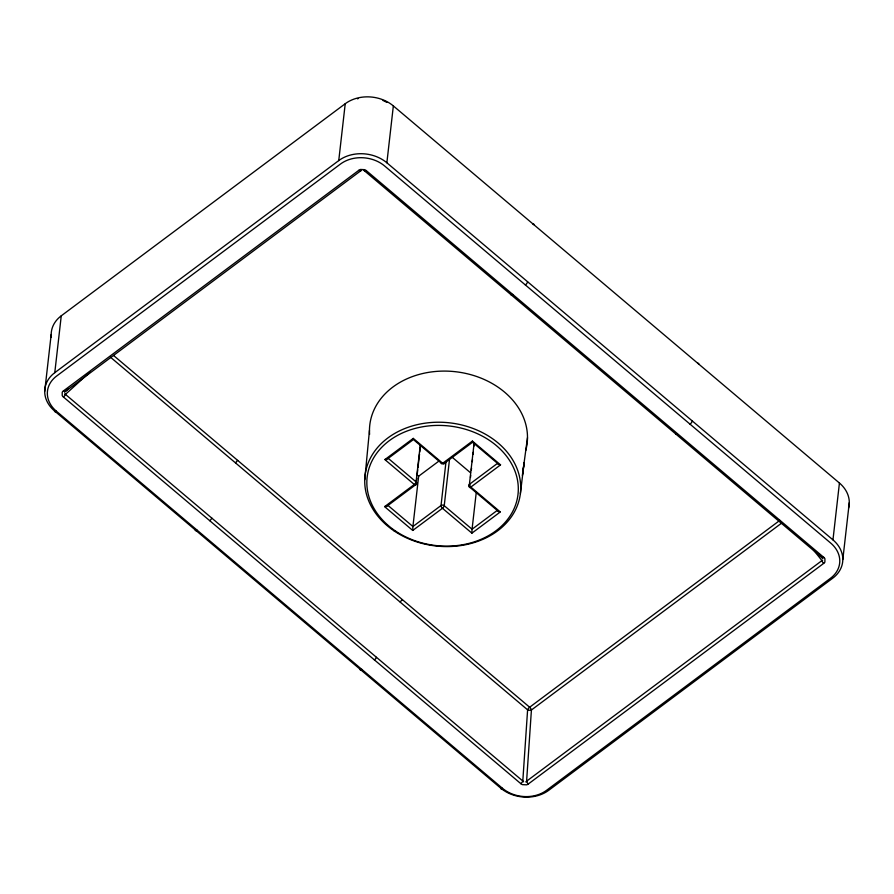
<?xml version="1.0" encoding="UTF-8"?>
<svg xmlns="http://www.w3.org/2000/svg" width="894" height="894" viewBox="0 0 894 894"><rect width="100%" height="100%" fill="white"/><g stroke="black" fill="none" stroke-linecap="round" stroke-linejoin="round"><path stroke-width="1.34" d="M474.066 443.446L469.417 484.336A2.269 1.799 6.5 0 0 469.395 486.884L497.243 510.418L472.066 529.226L444.229 505.691A2.269 1.799 6.5 0 0 441.021 505.535L412.916 526.521L387.974 505.434L416.068 484.447A2.269 1.799 6.5 0 0 416.079 481.9L388.242 458.354L413.408 439.557L441.256 463.092A2.269 0.894 -49.8 0 0 442.709 463.271L472.412 441.077L472.423 441.714M449.481 459.572L444.229 505.691A2.269 0.894 -49.8 0 1 442.452 508.273L412.749 530.455L412.872 527.114M416.068 484.447A2.269 1.062 53.2 0 1 414.313 484.481L384.878 459.594L413.274 438.384L413.274 439.01M413.274 438.384L442.709 463.271A2.269 1.062 53.2 0 0 444.463 463.237L472.557 442.262L497.511 463.349L469.417 484.336A2.269 1.062 53.2 0 0 470.847 487.062L500.294 511.949L471.898 533.159L472.01 529.818M520.755 783.613A5.632 4.459 6.5 0 0 522.476 784.641L526.622 784.831A5.632 4.459 6.5 0 0 528.354 783.96L823.698 563.376A5.632 4.459 6.5 0 0 824.894 562.058L824.916 558.75A5.632 4.459 6.5 0 0 823.732 557.331L366.384 170.687A5.632 4.459 6.5 0 0 364.651 169.67L360.595 169.447A5.632 4.459 6.5 0 0 358.773 170.341L63.429 390.924A5.632 4.459 6.5 0 0 62.234 392.242L62.2 395.528A5.632 4.459 6.5 0 0 63.396 396.981L520.755 783.613A2.838 1.117 -49.8 0 0 522.8 781.01L527.605 709.836A2.838 1.117 -49.8 0 1 529.65 707.232L779.847 520.364M528.354 783.96A2.838 1.33 53.2 0 1 526.6 781.188L531.416 710.004A2.838 1.33 53.2 0 0 529.65 707.232L113.572 355.488M369.457 430.472L364.752 479.709M44.711 391.371L51.181 334.512M502.473 788.296L56.378 411.195A31.268 24.775 6.5 0 1 56.579 376.083L340.547 163.993A31.268 24.775 6.5 0 1 384.655 166.005L830.749 543.116A31.268 24.775 6.5 0 1 830.548 578.217L546.58 790.307A31.268 24.775 6.5 0 1 502.473 788.296A2.838 1.117 -49.8 0 1 500.651 788.083L54.568 410.972A34.106 27.021 6.5 0 1 54.78 372.675L61.261 315.817L345.229 103.726A34.106 27.021 6.5 0 1 393.349 105.917L839.432 483.028A34.106 27.021 6.5 0 1 848.54 508.15M54.78 372.675L338.748 160.585L345.229 103.726M500.651 788.083A34.106 27.021 6.5 0 0 548.771 790.274L832.739 578.183A34.106 27.021 6.5 0 0 832.962 539.887L386.867 162.786L393.349 105.917M420.258 445.212L416.079 481.9A2.269 0.894 -49.8 0 1 414.313 484.481L384.61 506.663L412.749 530.455M416.191 483.397L416.783 478.156M417.14 475.016L417.744 469.775M417.979 467.674L419.532 454.051M419.767 451.951L420.37 446.709M412.916 526.521L418.649 476.211L439.189 460.879M446.028 461.516L441.021 505.535A2.269 1.062 53.2 0 0 442.452 508.273L471.898 533.159M469.752 483.743L469.395 486.884A2.269 0.894 -49.8 0 0 470.847 487.062L500.562 464.869L472.412 441.077M470.479 477.452L470.713 475.351M471.306 470.11L471.551 468.02M472.267 461.729L472.501 459.628M473.105 454.387L473.339 452.297M474.055 446.005L474.301 443.905M472.066 529.226L476.245 492.538M832.962 539.887L839.432 483.028M842.818 559.488L849.289 502.629M520.386 493.611L524.107 462.824L522.375 475.552M522.554 474.233L527.482 437.68M63.429 390.924A2.838 1.33 53.2 0 0 65.452 391.348L68.525 388.566M63.396 396.981A2.838 1.117 -49.8 0 0 65.441 394.377L89.959 372.105M65.452 391.348L360.796 170.765A2.838 1.33 53.2 0 1 358.773 170.341M781.613 523.135L531.416 710.004A2.838 1.296 4.2 0 1 527.605 709.836L110.465 357.198M526.6 781.188L821.944 560.605L813.316 549.709M823.732 557.32A2.838 1.117 -49.8 0 1 821.955 557.577L364.607 170.944A2.838 1.117 -49.8 0 0 366.384 170.687M452.018 457.113L470.579 472.814M416.57 474.457L418.649 476.211M65.441 394.377L522.8 781.01M819.373 554.302L821.955 557.577M500.249 511.77A3.017 1.833 0.3 0 1 497.545 511.133M387.784 459.035A3.017 1.833 0.3 0 1 384.956 459.415M500.517 464.69A3.017 1.833 0.3 0 1 497.802 464.053M387.515 506.105A3.017 1.833 0.3 0 1 384.688 506.496M444.463 463.237A2.269 1.799 6.5 0 1 441.256 463.092M369.591 434.383A79.197 62.748 6.5 0 1 454.521 371.613A79.197 62.748 6.5 0 1 525.739 450.498M211.789 518.095A2.838 1.117 -49.8 0 1 209.744 520.699M65.396 394.433A2.436 1.877 -22.4 0 1 64.67 393.841M64.681 392.12A2.436 1.877 -22.4 0 1 65.407 391.304M235.647 463.014A2.838 1.117 -49.8 0 1 237.692 460.41M360.729 170.732A2.436 1.375 4.7 0 1 361.601 170.352M363.769 170.452A2.436 1.375 4.7 0 1 364.663 170.91M56.378 411.195A2.838 1.117 -49.8 0 1 54.568 410.972M527.583 281.733A2.838 1.117 -49.8 0 1 525.37 284.962M197.093 530.142A2.838 1.117 -49.8 0 1 195.272 529.93M338.748 160.585A34.106 27.021 6.5 0 1 386.867 162.786M532.969 224.226A2.838 1.117 -49.8 0 1 534.064 224.875M51.349 337.317A34.106 27.021 6.5 0 1 61.261 315.817M512.731 294.405A2.838 1.117 -49.8 0 1 510.955 294.651M357.477 98.798A31.268 24.775 6.5 0 1 358.203 98.597M382.934 100.463A31.268 24.775 6.5 0 1 386.856 102.419M823.698 563.376A2.838 1.33 53.2 0 1 821.944 560.605M376.452 657.291A2.838 1.117 -49.8 0 1 374.407 659.895M526.667 781.233A2.436 2.291 11 0 1 525.761 781.892M523.593 781.803A2.436 2.291 11 0 1 522.733 781.054M400.311 602.221A2.838 1.117 -49.8 0 1 402.356 599.617M822.681 560.136A2.436 1.788 33.7 0 1 821.988 560.661M821.999 557.532A2.436 1.788 33.7 0 1 822.692 558.404M692.247 420.94A2.838 1.117 -49.8 0 1 690.034 424.158M361.757 669.349A2.838 1.117 -49.8 0 1 359.936 669.125M697.633 363.422A2.838 1.117 -49.8 0 1 698.728 364.07M677.384 433.612A2.838 1.117 -49.8 0 1 675.618 433.858M394.243 531.002A78.191 61.943 6.5 0 0 519.895 496.762A78.191 61.943 6.5 0 0 414.078 425.443A78.191 61.943 6.5 0 0 394.243 531.002M395.494 531.014A75.912 60.144 6.5 0 0 517.492 497.768A75.912 60.144 6.5 0 0 414.749 428.528A75.912 60.144 6.5 0 0 395.494 531.014"/></g></svg>
